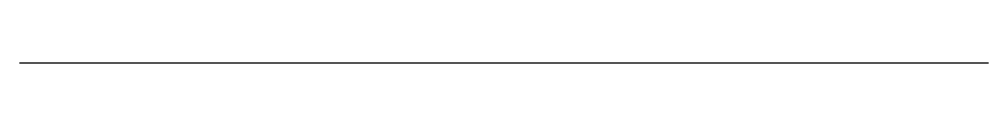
# Model space of a CAD drawing. Header units: inches. Extents: x 31 to 39, y 46.5 to 46.5.
import ezdxf

# ---------------------------------------------------------------- set-up
doc = ezdxf.new("R2010")
doc.units = ezdxf.units.IN
doc.header["$MEASUREMENT"] = 0

msp = doc.modelspace()

# ---------------------------------------------------------------- linework, layer by layer
msp.add_line((39, 46.5, 36), (31, 46.5, 36))

doc.saveas('drawing.dxf')
